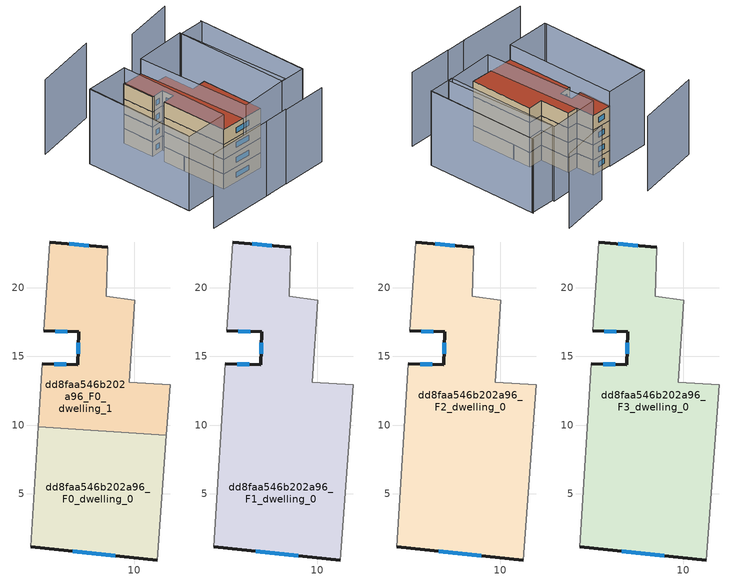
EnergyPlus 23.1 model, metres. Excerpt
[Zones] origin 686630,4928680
dd8faa546b202a96_F0_dwelling_0
 floor ground (EU_floor_Construction): 12.34,9.26 11.66,0.17 2.46,1.14 3.02,9.89 z0
 wall outside (EU_wall_Construction): 2.46,1.14 11.66,0.17 z0:3
 wall adiabatic (EU_wall_Construction): 11.66,0.17 12.34,9.26 / 3.02,9.89 2.46,1.14 z0:3
 wall to dd8faa546b202a96_F0_dwelling_1 (EU_wall_Construction): 12.34,9.26 3.02,9.89 z0:3
 window (EU_Window_Construction): 5.53,0.82 8.6,0.49 z1:2
dd8faa546b202a96_F0_dwelling_1
 floor ground (EU_floor_Construction): 8.08,22.95 7.95,19.38 10.02,19.09 9.63,13.1 12.61,12.92 12.34,9.26 3.02,9.89 3.31,14.45 5.89,14.39 5.95,16.79 3.39,16.85 3.84,23.33 z0
 wall outside (EU_wall_Construction): 8.08,22.95 3.84,23.33 / 3.39,16.85 5.95,16.79 5.89,14.39 3.31,14.45 z0:3
 wall adiabatic (EU_wall_Construction): 3.84,23.33 3.39,16.85 / 12.34,9.26 12.61,12.92 9.63,13.1 10.02,19.09 7.95,19.38 8.08,22.95 / 3.31,14.45 3.02,9.89 z0:3
 window (EU_Window_Construction): 6.66,23.07 5.25,23.2 / 5.03,14.41 4.17,14.43 / 5.93,15.99 5.91,15.19 / 4.25,16.83 5.1,16.81 z1:2
dd8faa546b202a96_F1_dwelling_0
 floor to dd8faa546b202a96_F0_dwelling_0 (EU_floor_Construction): 12.34,9.26 11.66,0.17 2.46,1.14 3.02,9.89 z3
 floor to dd8faa546b202a96_F0_dwelling_1 (EU_floor_Construction): 8.08,22.95 7.95,19.38 10.02,19.09 9.63,13.1 12.61,12.92 12.34,9.26 3.02,9.89 3.31,14.45 5.89,14.39 5.95,16.79 3.39,16.85 3.84,23.33 z3
 wall outside (EU_wall_Construction): 8.08,22.95 3.84,23.33 / 2.46,1.14 11.66,0.17 / 3.39,16.85 5.95,16.79 5.89,14.39 3.31,14.45 z3:6
 wall adiabatic (EU_wall_Construction): 3.84,23.33 3.39,16.85 / 11.66,0.17 12.61,12.92 9.63,13.1 10.02,19.09 7.95,19.38 8.08,22.95 / 3.31,14.45 2.46,1.14 z3:6
 window (EU_Window_Construction): 6.66,23.07 5.25,23.2 / 5.53,0.82 8.6,0.49 / 5.03,14.41 4.17,14.43 / 5.93,15.99 5.91,15.19 / 4.25,16.83 5.1,16.81 z4:5
dd8faa546b202a96_F2_dwelling_0
 floor to dd8faa546b202a96_F1_dwelling_0 (EU_floor_Construction): 8.08,22.95 7.95,19.38 10.02,19.09 9.63,13.1 12.61,12.92 11.66,0.17 2.46,1.14 3.31,14.45 5.89,14.39 5.95,16.79 3.39,16.85 3.84,23.33 z6
 wall outside (EU_wall_Construction): 8.08,22.95 3.84,23.33 / 2.46,1.14 11.66,0.17 / 3.39,16.85 5.95,16.79 5.89,14.39 3.31,14.45 z6:9
 wall adiabatic (EU_wall_Construction): 3.84,23.33 3.39,16.85 / 11.66,0.17 12.61,12.92 9.63,13.1 10.02,19.09 7.95,19.38 8.08,22.95 / 3.31,14.45 2.46,1.14 z6:9
 window (EU_Window_Construction): 6.66,23.07 5.25,23.2 / 5.53,0.82 8.6,0.49 / 5.03,14.41 4.17,14.43 / 5.93,15.99 5.91,15.19 / 4.25,16.83 5.1,16.81 z7:8
dd8faa546b202a96_F3_dwelling_0
 floor to dd8faa546b202a96_F2_dwelling_0 (EU_floor_Construction): 8.08,22.95 7.95,19.38 10.02,19.09 9.63,13.1 12.61,12.92 11.66,0.17 2.46,1.14 3.31,14.45 5.89,14.39 5.95,16.79 3.39,16.85 3.84,23.33 z9
 wall outside (EU_wall_Construction): 8.08,22.95 3.84,23.33 / 2.46,1.14 11.66,0.17 / 3.39,16.85 5.95,16.79 5.89,14.39 3.31,14.45 z9:12
 wall adiabatic (EU_wall_Construction): 3.84,23.33 3.39,16.85 / 11.66,0.17 12.61,12.92 9.63,13.1 10.02,19.09 7.95,19.38 8.08,22.95 / 3.31,14.45 2.46,1.14 z9:12
 window (EU_Window_Construction): 6.66,23.07 5.25,23.2 / 5.53,0.82 8.6,0.49 / 5.03,14.41 4.17,14.43 / 5.93,15.99 5.91,15.19 / 4.25,16.83 5.1,16.81 z10:11
 roof outside (EU_roof_Construction): 11.66,0.17 12.61,12.92 9.63,13.1 10.02,19.09 7.95,19.38 8.08,22.95 3.84,23.33 3.39,16.85 5.95,16.79 5.89,14.39 3.31,14.45 2.46,1.14 z12
shading: -8.25,-4.76 6.09,-5.95 / 5.21,-5.9 10.17,-6.2 / 10.16,-6.32 19.31,-7.03 / 21.98,-0.93 23.76,22.01 / -4.61,24.15 -6.45,2.07 / 23.76,29.65 13.35,28.76 / 6.42,33.26 -6.95,31.97 / 23.74,21.79 22.15,-0.87 / 22.15,-0.87 16.82,-0.49 / 16.82,-0.49 18.41,22.17 / 18.41,22.17 23.74,21.79 / 7.23,-0.02 8.08,22.95 / 8.08,22.95 18.63,22.56 / 18.63,22.56 17.79,-0.41 / 17.79,-0.41 7.23,-0.02 / -6.47,1.81 -4.8,24.13 / -4.8,24.13 4.13,23.47 / 4.13,23.47 2.46,1.14 / 2.46,1.14 -6.47,1.81 z0:15
[Building]
EU S2 Campaign: North Axis=0; Terrain=City; Solar Distribution=FullExterior
[Site:Location]
Bologna: Latitude=44.5; Longitude=11.25; Time Zone=1; Elevation=37
[SizingPeriod:WeatherFileDays]
AnnualSizingPeriod: Begin Month=1; Begin Day of Month=1; End Month=12; End Day of Month=31; Day of Week for Start Day=Monday; Use Weather File Daylight Saving Period=No; Use Weather File Rain and Snow Indicators=No
[MATERIAL]
EU_InternalMass_Material: Roughness=MediumRough; Thickness=0.1; Conductivity=1; Density=1800; Specific Heat=900; Thermal Absorptance=0.9; Solar Absorptance=0.7; Visible Absorptance=0.7
[MATERIAL:NOMASS] Roughness=MediumRough; Thermal Absorptance=0.9; Solar Absorptance=0.7; Visible Absorptance=0.7
Name | Thermal Resistance
EU_wall_NoMass | 0.937881
EU_roof_NoMass | 0.548572
EU_floor_NoMass | 0.71348
[WINDOWMATERIAL:SIMPLEGLAZINGSYSTEM]
EU_Window_SimpleGlazing: UFactor=4.25633; Solar Heat Gain Coefficient=0.85; Visible Transmittance=0.85
[CONSTRUCTION]
EU_wall_Construction: EU_wall_NoMass
EU_roof_Construction: EU_roof_NoMass
EU_floor_Construction: EU_floor_NoMass
EU_InternalMass_Construction: EU_InternalMass_Material
EU_Window_Construction: EU_Window_SimpleGlazing
[ZONE] Type=1; Multiplier=1; Ceiling Height=autocalculate; Floor Area=autocalculate; Part of Total Floor Area=Yes
Name | Volume
dd8faa546b202a96_F0_dwelling_0 | 249.242
dd8faa546b202a96_F1_dwelling_0; dd8faa546b202a96_F2_dwelling_0; dd8faa546b202a96_F3_dwelling_0 | 498.469
dd8faa546b202a96_F0_dwelling_1 | 249.231
[INTERNALMASS] Construction=EU_InternalMass_Construction
Name | Zone or ZoneList | Surface Area
dd8faa546b202a96_F0_dwelling_0_EU_InternalMass | dd8faa546b202a96_F0_dwelling_0 | 83.0807
dd8faa546b202a96_F0_dwelling_1_EU_InternalMass | dd8faa546b202a96_F0_dwelling_1 | 83.0768
dd8faa546b202a96_F1_dwelling_0_EU_InternalMass | dd8faa546b202a96_F1_dwelling_0 | 166.156
dd8faa546b202a96_F2_dwelling_0_EU_InternalMass | dd8faa546b202a96_F2_dwelling_0 | 166.156
dd8faa546b202a96_F3_dwelling_0_EU_InternalMass | dd8faa546b202a96_F3_dwelling_0 | 166.156
[OTHEREQUIPMENT] Fuel Type=Electricity; Design Level Calculation Method=Watts/Area; Power per Zone Floor Area=1; Fraction Latent=0; Fraction Radiant=0; Fraction Lost=0; Carbon Dioxide Generation Rate=0; EndUse Subcategory=EU_Step8_InternalGains
Name | Zone or ZoneList or Space or SpaceList | Schedule
EU_Step8_InternalGain_dd8faa546b202a96_F0_dwelling_0_f000 | dd8faa546b202a96_F0_dwelling_0 | EU_Step8_GainSchedule_dd8faa546b202a96_F0_dwelling_0_f000
EU_Step8_InternalGain_dd8faa546b202a96_F0_dwelling_1_f000 | dd8faa546b202a96_F0_dwelling_1 | EU_Step8_GainSchedule_dd8faa546b202a96_F0_dwelling_1_f000
EU_Step8_InternalGain_dd8faa546b202a96_F1_dwelling_0_f000 | dd8faa546b202a96_F1_dwelling_0 | EU_Step8_GainSchedule_dd8faa546b202a96_F1_dwelling_0_f000
EU_Step8_InternalGain_dd8faa546b202a96_F2_dwelling_0_f000 | dd8faa546b202a96_F2_dwelling_0 | EU_Step8_GainSchedule_dd8faa546b202a96_F2_dwelling_0_f000
EU_Step8_InternalGain_dd8faa546b202a96_F3_dwelling_0_f000 | dd8faa546b202a96_F3_dwelling_0 | EU_Step8_GainSchedule_dd8faa546b202a96_F3_dwelling_0_f000
[ZONEVENTILATION:DESIGNFLOWRATE] Schedule=EU_AlwaysOn; Design Flow Rate Calculation Method=AirChanges/Hour; Air Changes per Hour=0.687892; Ventilation Type=Natural; Fan Pressure Rise=0; Fan Total Efficiency=1; Constant Term Coefficient=1; Temperature Term Coefficient=0; Velocity Term Coefficient=0; Velocity Squared Term Coefficient=0; Minimum Indoor Temperature=-100; Maximum Indoor Temperature=100; Delta Temperature=-100; Minimum Outdoor Temperature=-100; Maximum Outdoor Temperature=100; Maximum Wind Speed=40
Name | Zone or ZoneList or Space or SpaceList
EU_ConstantAir_dd8faa546b202a96_F0_dwelling_0 | dd8faa546b202a96_F0_dwelling_0
EU_ConstantAir_dd8faa546b202a96_F0_dwelling_1 | dd8faa546b202a96_F0_dwelling_1
EU_ConstantAir_dd8faa546b202a96_F1_dwelling_0 | dd8faa546b202a96_F1_dwelling_0
EU_ConstantAir_dd8faa546b202a96_F2_dwelling_0 | dd8faa546b202a96_F2_dwelling_0
EU_ConstantAir_dd8faa546b202a96_F3_dwelling_0 | dd8faa546b202a96_F3_dwelling_0
[HVACTEMPLATE:THERMOSTAT] Constant Heating Setpoint=20; Constant Cooling Setpoint=50
EU_HeatOnly_dd8faa546b202a96_F0_dwelling_0; EU_HeatOnly_dd8faa546b202a96_F0_dwelling_1; EU_HeatOnly_dd8faa546b202a96_F1_dwelling_0; EU_HeatOnly_dd8faa546b202a96_F2_dwelling_0; EU_HeatOnly_dd8faa546b202a96_F3_dwelling_0
[HVACTEMPLATE:ZONE:IDEALLOADSAIRSYSTEM] System Availability Schedule=EU_AlwaysOn; Maximum Heating Supply Air Temperature=50; Minimum Cooling Supply Air Temperature=13; Maximum Heating Supply Air Humidity Ratio=0.0156; Minimum Cooling Supply Air Humidity Ratio=0.0077; Heating Limit=NoLimit; Cooling Limit=NoLimit; Heating Availability Schedule=EU_AlwaysOn; Cooling Availability Schedule=EU_CoolingOff; Dehumidification Control Type=ConstantSensibleHeatRatio; Cooling Sensible Heat Ratio=0.7; Dehumidification Setpoint=60; Humidification Control Type=None; Humidification Setpoint=30; Outdoor Air Method=None; Outdoor Air Flow Rate per Person=0.00944; Outdoor Air Flow Rate per Zone Floor Area=0; Outdoor Air Flow Rate per Zone=0; Demand Controlled Ventilation Type=None; Outdoor Air Economizer Type=NoEconomizer; Heat Recovery Type=None; Sensible Heat Recovery Effectiveness=0.7; Latent Heat Recovery Effectiveness=0.65
Name | Template Thermostat
dd8faa546b202a96_F0_dwelling_0 | EU_HeatOnly_dd8faa546b202a96_F0_dwelling_0
dd8faa546b202a96_F0_dwelling_1 | EU_HeatOnly_dd8faa546b202a96_F0_dwelling_1
dd8faa546b202a96_F1_dwelling_0 | EU_HeatOnly_dd8faa546b202a96_F1_dwelling_0
dd8faa546b202a96_F2_dwelling_0 | EU_HeatOnly_dd8faa546b202a96_F2_dwelling_0
dd8faa546b202a96_F3_dwelling_0 | EU_HeatOnly_dd8faa546b202a96_F3_dwelling_0
[SIZING:ZONE] Zone Cooling Design Supply Air Temperature Input Method=SupplyAirTemperature; Zone Cooling Design Supply Air Temperature=13; Zone Heating Design Supply Air Temperature Input Method=SupplyAirTemperature; Zone Heating Design Supply Air Temperature=50; Zone Cooling Design Supply Air Humidity Ratio=0.008; Zone Heating Design Supply Air Humidity Ratio=0.008; Cooling Design Air Flow Method=DesignDay; Cooling Design Air Flow Rate=0; Cooling Minimum Air Flow per Zone Floor Area=0.000762; Cooling Minimum Air Flow=0; Cooling Minimum Air Flow Fraction=0.2; Heating Design Air Flow Method=DesignDay; Heating Design Air Flow Rate=0; Heating Maximum Air Flow per Zone Floor Area=0.002032; Heating Maximum Air Flow=0.141576; Heating Maximum Air Flow Fraction=0.3; Account for Dedicated Outdoor Air System=No; Dedicated Outdoor Air System Control Strategy=NeutralSupplyAir; Dedicated Outdoor Air Low Setpoint Temperature for Design=autosize; Dedicated Outdoor Air High Setpoint Temperature for Design=autosize; Zone Load Sizing Method=Sensible Load Only No Latent Load; Zone Latent Cooling Design Supply Air Humidity Ratio Input Method=HumidityRatioDifference; Zone Cooling Design Supply Air Humidity Ratio Difference=0.005; Zone Latent Heating Design Supply Air Humidity Ratio Input Method=HumidityRatioDifference; Zone Humidification Design Supply Air Humidity Ratio Difference=0.005
dd8faa546b202a96_F0_dwelling_0; dd8faa546b202a96_F0_dwelling_1; dd8faa546b202a96_F1_dwelling_0; dd8faa546b202a96_F2_dwelling_0; dd8faa546b202a96_F3_dwelling_0
[SCHEDULE:CONSTANT]
Name | Hourly Value
EU_AlwaysOn | 1
EU_CoolingOff | 0
[SCHEDULE:FILE] Column Number=1; Rows to Skip at Top=0; Number of Hours of Data=8760; Column Separator=Comma; Interpolate to Timestep=No; Minutes per Item=60; Adjust Schedule for Daylight Savings=Yes
Name | File
EU_Step8_GainSchedule_dd8faa546b202a96_F0_dwelling_0_f000 | ../../schedules/dd8faa546b202a96/dd8faa546b202a96_F0_dwelling_0_f000_gain.csv
EU_Step8_GainSchedule_dd8faa546b202a96_F0_dwelling_1_f000 | ../../schedules/dd8faa546b202a96/dd8faa546b202a96_F0_dwelling_1_f000_gain.csv
EU_Step8_GainSchedule_dd8faa546b202a96_F1_dwelling_0_f000 | ../../schedules/dd8faa546b202a96/dd8faa546b202a96_F1_dwelling_0_f000_gain.csv
EU_Step8_GainSchedule_dd8faa546b202a96_F2_dwelling_0_f000 | ../../schedules/dd8faa546b202a96/dd8faa546b202a96_F2_dwelling_0_f000_gain.csv
EU_Step8_GainSchedule_dd8faa546b202a96_F3_dwelling_0_f000 | ../../schedules/dd8faa546b202a96/dd8faa546b202a96_F3_dwelling_0_f000_gain.csv
